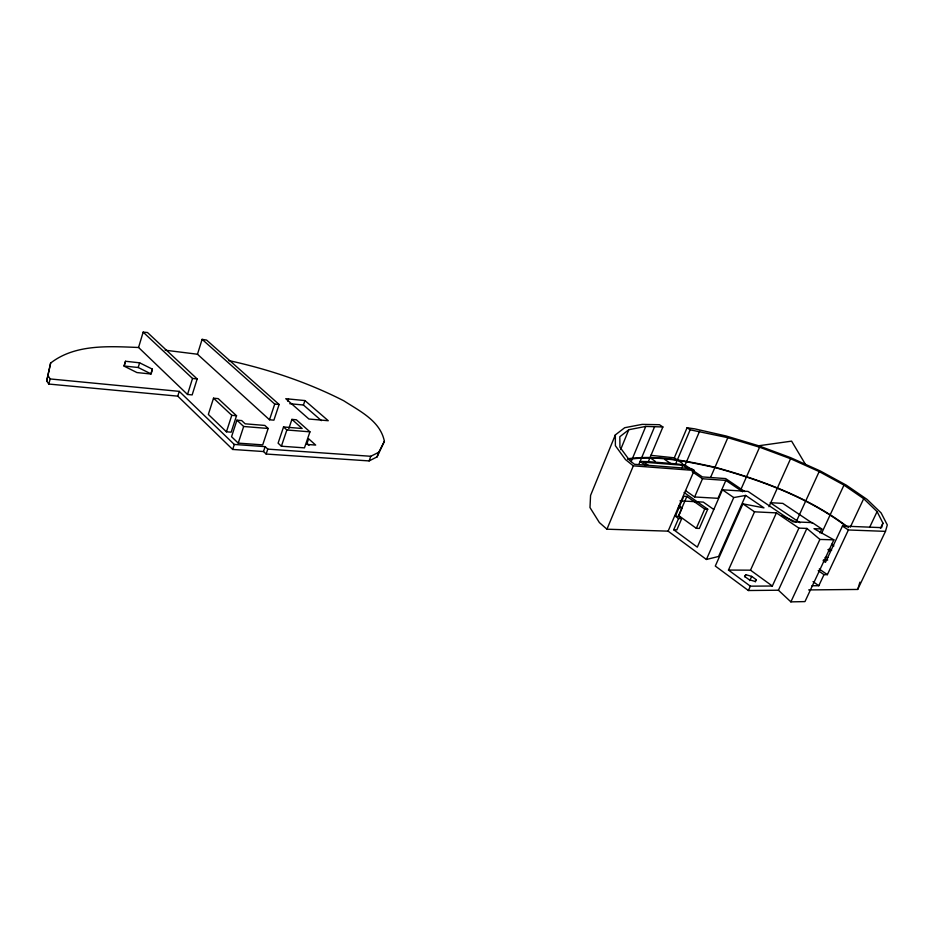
<?xml version="1.0" encoding="UTF-8"?>
<svg xmlns="http://www.w3.org/2000/svg" width="934" height="934" viewBox="0 0 934 934"><rect width="100%" height="100%" fill="white"/><g stroke="black" fill="none" stroke-linecap="round" stroke-linejoin="round"><path stroke-width="1.4" d="M228.748 360.547C268.502 369.269 307.461 382.275 343.77 400.779C359.672 411.1 380.313 420.872 384.388 441.327L377.091 456.878L369.128 460.917L266.143 454.041L263.505 451.542L232.671 449.452L177.764 396.144L48.755 384.049L46.7 380.944L50.634 363.057C75.245 343.922 108.998 346.351 138.559 347.483L187.512 394.463L192.159 394.907L197.167 378.959L147.502 332.527L143.159 332.13L138.559 347.483M46.7 380.944L50.634 363.057M152.347 369.128L151.133 374.032L136.948 372.561L124.047 366.116L125.518 361.271L139.621 362.812L152.347 369.128L150.911 373.833L138.209 367.506L124.117 366.011L125.518 361.271M48.755 384.049L50.203 378.947L48.136 375.842M808.646 589.926L857.681 589.447L885.479 531.364L887.3 524.931L881.147 512.964L867.079 499.421L846.344 485.178L820.344 471.005L790.584 457.648L758.63 445.763L726.08 435.98L694.639 428.834L687.062 427.772L674.313 457.823L650.648 455.313M687.062 427.772L690.156 429.815L727.843 437.684L759.587 447.211L790.573 458.734L819.176 471.577L843.974 485.108L863.693 498.686L877.084 511.622L882.934 523.122L881.591 527.64L842.445 526.064L825.458 562.338L823.134 560.75M138.209 367.506L139.621 362.812M857.681 589.447L858.498 586.786M858.906 585.455L859.934 582.151M177.764 396.144L179.258 391.369L50.203 378.947M197.471 354.231L202.118 339.357L206.601 340.081L279.126 404.48L273.895 420.16L269.506 419.775L197.471 354.231L165.108 350.192M187.512 394.463L192.521 378.468L143.159 332.13M213.524 398.188L208.34 414.439L226.437 431.812L231.177 432.173L236.524 415.735L218.217 398.631L213.524 398.188L231.784 415.326L236.524 415.735M226.437 431.812L231.784 415.326M236.932 420.172L231.55 436.715L238.228 443.125L262.699 444.876L268.163 428.472L264.859 425.437L245.152 423.814L241.684 420.569L236.932 420.172L243.669 426.488L268.163 428.472M232.671 449.452L234.306 444.456L179.258 391.369M238.228 443.125L243.669 426.488M269.506 419.775L274.724 404.072L202.118 339.357M263.505 451.542L265.139 446.639L234.306 444.456M266.143 454.041L267.778 449.126L265.139 446.639M287.777 401.211L288.524 398.97M291.922 419.389L302.149 428.496L283.539 426.966L278.099 443.16L281.391 446.219L304.461 447.865L309.948 431.847L296.347 419.775L291.922 419.389L288.793 428.671M281.391 446.219L286.866 429.979L283.539 426.966M321.424 420.639L303.445 405.017L304.951 400.581L285.757 398.701L308.921 419.027L328.266 420.72L304.951 400.581M369.128 460.917L370.786 456.282L378.737 452.301L384.388 441.327M377.091 456.878L378.737 452.301M645.884 465.552L640.094 461.466L648.348 461.641L662.883 426.978L659.497 424.713L642.16 424.375L624.706 427.714L615.354 434.894L590.568 495.429L589.984 507.559L599.383 522.573L606.948 529.204L668.114 531.154L706.408 559.478L718.585 556.466L745.682 495.429L763.989 507.874L742.915 503.858L715.292 566.051L748.379 590.522L778.419 590.218L790.876 601.87L804.968 601.601L833.875 539.84L813.993 528.679L821.792 528.971L819.97 532.917M620.608 449.628L628.804 429.722L645.768 426.418L662.883 426.978M631.162 461.571L645.768 426.418M606.948 529.204L633.322 465.844L694.219 470.444L668.114 531.154M638.984 464.116L654.652 426.569M648.348 461.641L675.691 463.813L690.156 429.815M681.773 467.841L682.871 465.26L688.65 469.23M675.691 463.813L685.112 465.074L699.566 431.274M679.45 506.485L683.84 496.269L686.875 496.444L704.715 509.053L707.739 509.193L699.332 528.434L696.309 528.329L678.644 515.545L686.875 496.444M675.364 516.233L678.995 507.804L682.124 507.956L678.493 516.374L675.364 516.233L678.539 518.545L681.68 518.674L676.846 529.87L673.706 529.765L678.539 518.545M685.474 490.548L694.627 496.981L702.508 478.768L725.858 480.403L742.67 491.809M710.599 477.379L727.843 437.684M696.309 528.329L704.715 509.053M725.858 480.403L718.013 498.312L694.627 496.981M821.792 528.971L812.276 522.608L792.978 521.802L748.029 491.412L722.437 489.801L697.313 547.137L673.706 529.765M706.408 559.478L733.739 497.565L745.682 495.429M740.522 490.327L759.587 447.211M798.909 528.119L772.336 586.015L750.364 586.167L728.473 570.055L754.532 511.82L776.411 512.883L798.909 528.119L806.894 528.422L819.9 539.432L833.875 539.84M768.986 506.695L790.573 458.734M744.877 576.838L745.834 574.69L751.683 576.371L756.283 579.722L755.314 581.87M728.473 570.055L750.492 570.172L776.411 512.883M749.745 580.644L751.683 576.371M748.379 590.522L750.364 586.167M819.176 471.577L796.048 522.118L781.945 515.661M778.419 590.218L806.894 528.422M821.523 533.454L843.974 485.108M790.876 601.87L819.9 539.432M811.915 585.758L818.803 585.711L823.998 574.655L827.372 574.655L848.387 529.975L885.479 531.364M850.314 527.126L863.693 498.686M869.601 527.383L877.084 511.622M880.482 528.259L882.934 523.122M756.283 579.722L755.046 581.427L749.161 579.734L744.561 576.371L745.834 574.69M628.804 429.722L619.814 436.738L619.942 447.199L629.679 460.474L634.455 464.28L691.627 468.658L694.219 470.444M627.555 458.792C656.637 454.706 686.595 460.976 715.012 467.222C762.167 480.263 809.381 497.588 848.562 527.593M628.115 459.446C657.127 455.115 687.097 461.513 715.479 467.689C761.689 480.508 808.027 497.343 846.554 526.613M758.63 445.763L791.6 441.14L805.435 464.315M823.414 559.968L827.722 560.026M825.107 557.528L828.003 557.575M679.975 500.858L703.302 502.107L713.751 509.462M267.778 449.126L370.786 456.282M306.912 444.432L315.669 445.074L308.617 438.77L307.006 443.475L309.014 445.284M682.871 465.26L643.806 462.19L648.429 465.447M286.866 429.979L309.948 431.847M289.762 403.71L303.445 405.017M274.724 404.072L279.126 404.48M192.521 378.468L197.167 378.959M842.445 526.064L848.387 529.975M812.592 523.297L782.82 503.391L770.211 502.69L800.029 522.771M744.9 491.634L725.636 478.582L702.368 476.924L685.112 465.074M829.205 548.748L831.622 550.383M827.909 549.647L830.303 551.282M678.084 460.439L682.602 463.521M722.437 489.801L733.739 497.565M742.915 503.858L754.532 511.82M674.313 457.823L677.348 459.913M692.106 471.623L702.508 478.768M664.588 459.341L670.624 463.521M819.27 569.028L827.372 574.655M818.207 570.627L823.998 574.655M650.823 458.22L655.073 461.209M813.047 581.649L818.803 585.711M684.085 492.51L707.739 509.193M678.784 505.563L682.124 507.956M678.353 507.349L678.995 507.804M678.493 516.374L681.68 518.674M750.492 570.172L772.336 586.015M831.61 544.312L833.864 545.97M633.322 465.844L625.465 459.563L615.378 445.705L615.354 434.894"/></g></svg>
